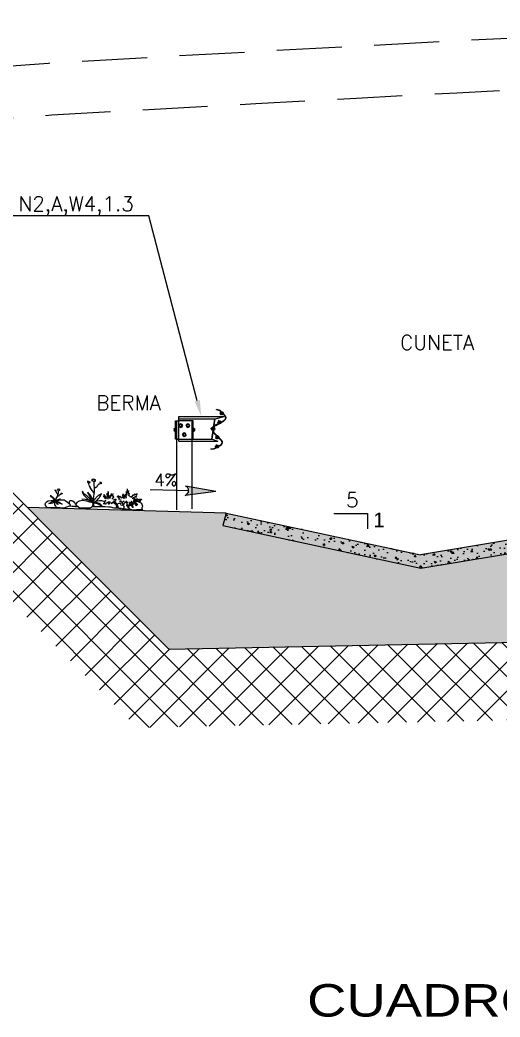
# Model space of a CAD drawing. Header units: metres. Extents: x 750563 to 756046, y 4495933 to 4497284.
# Drawn here: x 755768.17 to 755771.87, y 4496165.02 to 4496172.7 of the extents above; entities that cross this region are included whole.
import ezdxf
from ezdxf import colors
from ezdxf.entities.mleader import LeaderData, LeaderLine
from ezdxf.enums import TextEntityAlignment as Align
from ezdxf.math import Vec2, Vec3

# ---------------------------------------------------------------- set-up
doc = ezdxf.new("R2010")
doc.units = ezdxf.units.M
doc.linetypes.add('kv_TRAZOS', pattern=[0.75, 0.5, -0.25])
for name, color, linetype in [('00_TEXTOS', 7, 'Continuous'), ('00_TITULOS', 190, 'Continuous'), ('00_VISTO2', 3, 'Continuous'), ('00TRAMA16', 16, 'Continuous'), ('00TRAMA251', 251, 'Continuous'), ('00TRAMA253', 253, 'Continuous'), ('00TRAMA254', 254, 'Continuous')]:
    doc.layers.add(name, color=color, linetype=linetype)
doc.styles.get("Standard").update_dxf_attribs({"font": 'simplex.shx'})
doc.styles.add('STYLE2', font='')
doc.styles.get('STYLE2').set_extended_font_data('Swis721 LtEx BT')

# ---------------------------------------------------------------- blocks, each defined once
blk = doc.blocks.new('Barrera')
at = {"layer": '00TRAMA251'}
for p, q in [((-0.3622, 0.6929), (-0.0135, 0.6929)), ((-0.3622, 0.6759), (-0.3622, 0.6929)), ((-0.0819, 0.6759), (-0.0135, 0.6929)), ((-0.0716, 0.747), (-0.0712, 0.75)), ((-0.0716, 0.747), (-0.0471, 0.7389)), ((-0.0712, 0.75), (-0.0455, 0.7415)), ((-0.0471, 0.7389), (-0.0098, 0.7007)), ((-0.0455, 0.7415), (-0.0077, 0.7028)), ((-0.0427, 0.711), (-0.0383, 0.7152)), ((-0.0427, 0.711), (-0.0374, 0.7052)), ((-0.0374, 0.7266), (-0.0426, 0.7212)), ((-0.0295, 0.7067), (-0.0415, 0.7183)), ((-0.04, 0.7081), (-0.0214, 0.7262)), ((-0.0334, 0.7227), (-0.0386, 0.7173)), ((-0.0374, 0.7052), (-0.0327, 0.7098)), ((-0.0182, 0.7134), (-0.035, 0.7309)), ((-0.0225, 0.714), (-0.0345, 0.7256)), ((-0.0254, 0.715), (-0.0306, 0.7096)), ((-0.0214, 0.7111), (-0.0265, 0.7057)), ((-0.3859, 0.6609), (-0.3622, 0.6609)), ((-0.3859, 0.5199), (-0.3859, 0.6609)), ((-0.3789, 0.6609), (-0.3789, 0.5199)), ((-0.3622, 0.6759), (-0.0819, 0.6759)), ((-0.3622, 0.5199), (-0.3622, 0.6759)), ((-0.2589, 0.6609), (-0.3622, 0.6609)), ((-0.3599, 0.6229), (-0.3532, 0.6346)), ((-0.3599, 0.6229), (-0.3532, 0.6112)), ((-0.3397, 0.6346), (-0.3532, 0.6346)), ((-0.3329, 0.6229), (-0.3397, 0.6346)), ((-0.3329, 0.6229), (-0.3397, 0.6112)), ((-0.3049, 0.6229), (-0.2982, 0.6346)), ((-0.3049, 0.6229), (-0.2982, 0.6112)), ((-0.2847, 0.6346), (-0.2982, 0.6346)), ((-0.2779, 0.6229), (-0.2847, 0.6346)), ((-0.2779, 0.6229), (-0.2847, 0.6112)), ((-0.2589, 0.5199), (-0.2589, 0.6609)), ((-0.1075, 0.5199), (-0.085, 0.6759)), ((-0.1044, 0.5199), (-0.0819, 0.6759)), ((-0.0792, 0.6278), (-0.0155, 0.6628)), ((-0.0777, 0.6251), (-0.014, 0.6602)), ((-0.0572, 0.6408), (-0.0611, 0.6472)), ((-0.0594, 0.6497), (-0.0452, 0.6584)), ((-0.0519, 0.6614), (-0.0589, 0.6578)), ((-0.0589, 0.6578), (-0.0557, 0.652)), ((-0.0525, 0.6437), (-0.0564, 0.6501)), ((-0.0559, 0.6371), (-0.0346, 0.6488)), ((-0.0554, 0.6596), (-0.0427, 0.637)), ((-0.0542, 0.6411), (-0.0399, 0.6498)), ((-0.0519, 0.6614), (-0.0489, 0.6561)), ((-0.043, 0.6494), (-0.0468, 0.6559)), ((-0.0382, 0.6523), (-0.0421, 0.6587)), ((-0.3967, 0.5983), (-0.3967, 0.5832)), ((-0.3955, 0.6008), (-0.3922, 0.6008)), ((-0.3955, 0.5958), (-0.3922, 0.5958)), ((-0.3955, 0.5858), (-0.3922, 0.5858)), ((-0.3955, 0.5807), (-0.3922, 0.5807)), ((-0.3888, 0.6008), (-0.3922, 0.6008)), ((-0.3888, 0.5958), (-0.3922, 0.5958)), ((-0.3888, 0.5858), (-0.3922, 0.5858)), ((-0.3888, 0.5807), (-0.3922, 0.5807)), ((-0.3877, 0.6034), (-0.3877, 0.5774)), ((-0.3859, 0.6034), (-0.3877, 0.6034)), ((-0.3877, 0.5983), (-0.3877, 0.5832)), ((-0.3877, 0.5774), (-0.3859, 0.5774)), ((-0.3859, 0.5774), (-0.3859, 0.6034)), ((-0.3397, 0.6112), (-0.3532, 0.6112)), ((-0.3324, 0.5529), (-0.3257, 0.5646)), ((-0.3324, 0.5529), (-0.3257, 0.5412)), ((-0.3122, 0.5646), (-0.3257, 0.5646)), ((-0.3122, 0.5412), (-0.3257, 0.5412)), ((-0.3054, 0.5529), (-0.3122, 0.5646)), ((-0.3054, 0.5529), (-0.3122, 0.5412)), ((-0.2847, 0.6112), (-0.2982, 0.6112)), ((-0.252, 0.5774), (-0.252, 0.6034)), ((-0.252, 0.6034), (-0.2502, 0.6034)), ((-0.2502, 0.5774), (-0.252, 0.5774)), ((-0.2502, 0.6034), (-0.2502, 0.5774)), ((-0.2502, 0.5983), (-0.2502, 0.5832)), ((-0.249, 0.6008), (-0.2457, 0.6008)), ((-0.249, 0.5958), (-0.2457, 0.5958)), ((-0.249, 0.5858), (-0.2457, 0.5858)), ((-0.249, 0.5807), (-0.2457, 0.5807)), ((-0.2423, 0.6008), (-0.2457, 0.6008)), ((-0.2423, 0.5958), (-0.2457, 0.5958)), ((-0.2423, 0.5858), (-0.2457, 0.5858)), ((-0.2423, 0.5807), (-0.2457, 0.5807)), ((-0.2412, 0.5983), (-0.2412, 0.5832)), ((-0.1168, 0.6019), (-0.0854, 0.5976)), ((-0.1117, 0.6051), (-0.1131, 0.5974)), ((-0.1131, 0.5974), (-0.1069, 0.5963)), ((-0.1117, 0.6051), (-0.1058, 0.6041)), ((-0.1075, 0.5919), (-0.1052, 0.6084)), ((-0.0992, 0.5879), (-0.1066, 0.589)), ((-0.0984, 0.5934), (-0.1058, 0.5945)), ((-0.0968, 0.6044), (-0.1043, 0.6055)), ((-0.0961, 0.61), (-0.1035, 0.611)), ((-0.0999, 0.6054), (-0.102, 0.5935)), ((-0.0975, 0.5905), (-0.0951, 0.607)), ((-0.0955, 0.5814), (-0.0935, 0.5953)), ((-0.0929, 0.592), (-0.0948, 0.5929)), ((-0.0914, 0.6101), (-0.0934, 0.5962)), ((-0.0911, 0.6052), (-0.0932, 0.6049)), ((-0.0909, 0.5917), (-0.0929, 0.592)), ((-0.0924, 0.5819), (-0.0904, 0.5958)), ((-0.0917, 0.5863), (-0.0883, 0.6103)), ((-0.0891, 0.6049), (-0.0911, 0.6052)), ((-0.0884, 0.6097), (-0.0904, 0.5958)), ((-0.0854, 0.5976), (-0.09, 0.5983)), ((-0.0886, 0.562), (-0.0374, 0.5103)), ((-0.0865, 0.5641), (-0.0353, 0.5125)), ((-0.0723, 0.5429), (-0.0774, 0.5374)), ((-0.0745, 0.5244), (-0.0563, 0.5429)), ((-0.0682, 0.5392), (-0.0733, 0.5337)), ((-0.0528, 0.5302), (-0.07, 0.5474)), ((-0.0571, 0.5307), (-0.0694, 0.542)), ((-0.3622, 0.5199), (-0.3859, 0.5199)), ((-0.3809, 0.5199), (-0.1044, 0.5199)), ((-0.3622, 0.5029), (-0.3622, 0.5199)), ((-0.3622, 0.5029), (-0.0623, 0.5029)), ((-0.2589, 0.5199), (-0.252, 0.5199)), ((-0.1044, 0.5199), (-0.0623, 0.5029)), ((-0.0893, 0.4463), (-0.0427, 0.4724)), ((-0.0885, 0.4433), (-0.0413, 0.4698)), ((-0.0759, 0.4547), (-0.0799, 0.4611)), ((-0.0782, 0.4637), (-0.064, 0.4725)), ((-0.0708, 0.4754), (-0.0777, 0.4717)), ((-0.0777, 0.4717), (-0.0745, 0.466)), ((-0.0772, 0.5273), (-0.073, 0.5316)), ((-0.0772, 0.5273), (-0.0718, 0.5216)), ((-0.064, 0.5233), (-0.0763, 0.5346)), ((-0.0712, 0.4577), (-0.0752, 0.464)), ((-0.0745, 0.4511), (-0.0534, 0.4631)), ((-0.0743, 0.4735), (-0.0613, 0.4511)), ((-0.0728, 0.4551), (-0.0587, 0.4639)), ((-0.0718, 0.5216), (-0.0672, 0.5263)), ((-0.0708, 0.4754), (-0.0678, 0.4702)), ((-0.0617, 0.4636), (-0.0657, 0.4699)), ((-0.06, 0.5316), (-0.0651, 0.5261)), ((-0.0559, 0.5279), (-0.061, 0.5223)), ((-0.057, 0.4665), (-0.061, 0.4729)), ((-0.1151, 0.4455), (-0.1155, 0.4424)), ((-0.1155, 0.4424), (-0.0885, 0.4433)), ((-0.1151, 0.4455), (-0.0893, 0.4463))]:
    blk.add_line(p, q, dxfattribs=at)
for points in [[(-0.252, 0.5199), (-0.252, 0.6609), (-0.2589, 0.6609)], [(-0.3789, 0.5199), (-0.3789, -0.0255)], [(-0.2589, -0.0174), (-0.2589, 0.5199)]]:
    blk.add_lwpolyline(points, dxfattribs=at)
at = {"layer": '00TRAMA251', "extrusion": (0, 0, -1)}
for centre, major_axis, start_param, end_param in [((-0.039, 0.7209), (0.00255, 0.00255), 2.239578, 4.001607), ((-0.0269, 0.7215), (0.00882, 0.00882), 2.657642, 3.583543), ((-0.037, 0.723), (0.00255, 0.00255), -0.902014, 0.860014), ((-0.0364, 0.7128), (0.0129, 0.0129), -0.709727, 0.754499), ((-0.0371, 0.7108), (-0.00882, 0.00882), 1.086845, 2.012747), ((-0.027, 0.7093), (0.00255, 0.00255), 2.239578, 4.001607), ((-0.025, 0.7114), (-0.00255, 0.00255), 0.668782, 2.43081), ((-0.0271, 0.6839), (0.017, 0.017), 0.012415, 1.85305), ((-0.0271, 0.6839), (0.0191, 0.0191), 0.012415, 1.85305), ((-0.3464, 0.6229), (0.00955, 0.00955), 3.926991, 10.210176), ((-0.3464, 0.6229), (0.00601, 0.00601), 3.926991, 10.210176), ((-0.2914, 0.6229), (0.00955, 0.00955), 3.926991, 10.210176), ((-0.2914, 0.6229), (0.00601, 0.00601), 3.926991, 10.210176), ((-0.0676, 0.6067), (0.017, 0.017), 4.070108, 4.994643), ((-0.0676, 0.6067), (-0.0149, 0.0149), 5.640904, 6.565439), ((-0.0576, 0.6467), (-0.00255, 0.00255), 5.641836, 7.403865), ((-0.056, 0.6442), (-0.00255, 0.00255), 2.500244, 4.262272), ((-0.0458, 0.6434), (0.00882, 0.00882), 4.489103, 5.415005), ((-0.0517, 0.6548), (0.0129, 0.0129), 1.121735, 2.585961), ((-0.0535, 0.6561), (-0.00882, 0.00882), 2.918307, 3.844208), ((-0.0433, 0.6553), (0.00255, 0.00255), 4.07104, 5.833068), ((-0.0418, 0.6529), (-0.00255, 0.00255), 2.500244, 4.262272), ((-0.3859, 0.5908), (-0.00769, 0.00769), 5.019169, 5.976405), ((-0.3935, 0.5983), (-0.00228, 0.00228), 4.610001, 6.385573), ((-0.3935, 0.5832), (0.00228, 0.00228), 3.039306, 4.814675), ((-0.3909, 0.5983), (0.00228, 0.00228), -0.102388, 1.673184), ((-0.3985, 0.5908), (0.00769, 0.00769), 0.30678, 1.264017), ((-0.3909, 0.5832), (-0.00228, 0.00228), 1.46851, 3.243879), ((-0.3189, 0.5529), (0.00955, 0.00955), 3.926991, 10.210176), ((-0.3189, 0.5529), (0.00601, 0.00601), 3.926991, 10.210176), ((-0.2394, 0.5908), (-0.00769, 0.00769), 5.019169, 5.976405), ((-0.247, 0.5983), (-0.00228, 0.00228), 4.610001, 6.385573), ((-0.247, 0.5832), (0.00228, 0.00228), 3.039306, 4.814675), ((-0.2444, 0.5983), (-0.00228, 0.00228), 1.468408, 3.243981), ((-0.252, 0.5908), (0.00769, 0.00769), 0.30678, 1.264017), ((-0.2444, 0.5832), (-0.00228, 0.00228), 1.46851, 3.243879), ((-0.1039, 0.5914), (0.00255, 0.00255), 3.18707, 4.949098), ((-0.094, 0.5984), (0.00882, 0.00882), 3.605133, 4.531034), ((-0.1016, 0.6079), (0.00255, 0.00255), 3.18707, 4.949098), ((-0.1011, 0.591), (0.00255, 0.00255), 0.045477, 1.807505), ((-0.1087, 0.6005), (0.00882, 0.00882), 0.463541, 1.389442), ((-0.0987, 0.6075), (0.00255, 0.00255), 0.045477, 1.807505), ((-0.0716, 0.5789), (-0.017, 0.017), 4.716369, 5.640904), ((-0.0716, 0.5789), (0.0149, 0.0149), 3.145572, 4.070108), ((-0.1034, 0.6002), (0.0129, 0.0129), 0.194378, 1.658604), ((-0.0738, 0.5372), (0.00255, 0.00255), 2.219631, 3.981659), ((-0.0718, 0.5394), (-0.00255, 0.00255), 0.648834, 2.410863), ((-0.071, 0.5292), (0.0129, 0.0129), -0.729674, 0.734552), ((-0.0717, 0.5272), (-0.00882, 0.00882), 1.066898, 1.992799), ((-0.0763, 0.4606), (0.00255, 0.00255), 4.058535, 5.820563), ((-0.0645, 0.4575), (-0.00882, 0.00882), 6.047395, 6.973296), ((-0.0706, 0.4688), (-0.0129, 0.0129), 2.680026, 4.144252), ((-0.0617, 0.5381), (-0.00882, 0.00882), 4.208491, 5.134392), ((-0.0724, 0.4701), (-0.00882, 0.00882), 2.905802, 3.831703), ((-0.0621, 0.4694), (-0.00255, 0.00255), 5.629331, 7.39136), ((-0.0615, 0.5259), (0.00255, 0.00255), 2.219631, 3.981659), ((-0.0606, 0.467), (0.00255, 0.00255), 0.916942, 2.678971), ((-0.0595, 0.5281), (0.00255, 0.00255), -0.921962, 0.840066), ((-0.0545, 0.4934), (0.017, 0.017), 0.00398, 1.844615), ((-0.0545, 0.4934), (0.0191, 0.0191), 0.00398, 1.844615), ((-0.0748, 0.4581), (0.00255, 0.00255), 0.916942, 2.678971)]:
    blk.add_ellipse(centre, major_axis=major_axis, ratio=1, start_param=start_param, end_param=end_param, dxfattribs=at)
blk = doc.blocks.new('Arbust1')
for p, q in [((-1.605, 0.676), (-1.614, 0.801)), ((-1.614, 0.801), (-1.58, 0.726)), ((-1.58, 0.726), (-1.577, 0.82)), ((-1.577, 0.82), (-1.555, 0.757)), ((-1.555, 0.757), (-1.552, 0.873)), ((-1.543, 0.813), (-1.527, 0.714)), ((-0.531, 1.011), (-0.504, 1.012)), ((-0.525, 1.039), (-0.509, 1.033)), ((-0.521, 0.997), (-0.493, 1.015)), ((-0.513, 1.053), (-0.496, 1.037)), ((-0.496, 1.037), (-0.48, 1.064)), ((-0.448, 1.016), (-0.489, 1.007)), ((-0.481, 1.019), (-0.448, 1.016)), ((-0.476, 1.043), (-0.448, 1.053)), ((-0.448, 1.053), (-0.475, 1.035)), ((-0.475, 1.035), (-0.449, 1.025)), ((-0.443, 0.999), (-0.462, 1.009)), ((-0.427, 0.988), (-0.443, 0.999)), ((-0.409, 0.974), (-0.427, 0.988)), ((-0.393, 0.951), (-0.409, 0.974)), ((-0.374, 0.924), (-0.393, 0.951)), ((-0.361, 0.887), (-0.374, 0.924)), ((-0.349, 0.873), (-0.361, 0.887)), ((-0.328, 0.857), (-0.349, 0.873)), ((-0.303, 0.846), (-0.328, 0.857)), ((-0.283, 0.827), (-0.303, 0.846)), ((-0.29, 1.093), (-0.254, 1.087)), ((-0.262, 0.804), (-0.283, 0.827)), ((-0.28, 1.131), (-0.267, 1.117)), ((-0.254, 1.087), (-0.271, 1.103)), ((-0.269, 0.687), (-0.255, 0.825)), ((-0.262, 1.149), (-0.26, 1.131)), ((-0.26, 1.131), (-0.235, 1.16)), ((-0.255, 0.825), (-0.241, 0.922)), ((-0.24, 1.093), (-0.243, 1.072)), ((-0.241, 0.922), (-0.239, 0.951)), ((-0.239, 0.951), (-0.234, 0.983)), ((-0.237, 1.015), (-0.232, 1.048)), ((-0.234, 0.983), (-0.237, 1.015)), ((-0.235, 1.131), (-0.204, 1.165)), ((-0.232, 1.048), (-0.228, 1.08)), ((-0.231, 1.089), (-0.215, 1.064)), ((-0.215, 1.064), (-0.21, 1.087)), ((-0.204, 1.165), (-0.207, 1.147)), ((-0.188, 1.145), (-0.2, 1.171)), ((-0.195, 1.089), (-0.18, 1.065)), ((-0.179, 1.099), (-0.171, 1.091)), ((-0.172, 1.151), (-0.162, 1.169)), ((-0.162, 1.14), (-0.142, 1.156)), ((-0.159, 1.093), (-0.142, 1.075)), ((-0.118, 1.119), (-0.15, 1.099)), ((-0.142, 1.156), (-0.147, 1.12)), ((-0.147, 1.12), (-0.118, 1.119)), ((-0.142, 1.075), (-0.143, 1.095)), ((-0.116, 0.784), (-0.088, 0.825)), ((-0.094, 0.818), (-0.062, 0.88)), ((-0.071, 1.004), (-0.043, 1.007)), ((-0.067, 1.033), (-0.038, 1.019)), ((-0.062, 0.88), (-0.044, 0.917)), ((-0.053, 1.043), (-0.046, 1.023)), ((-0.046, 1.023), (-0.034, 1.059)), ((-0.044, 0.917), (-0.03, 0.96)), ((-0.03, 0.96), (-0.028, 1.009)), ((-0.025, 1.007), (-0.026, 0.984)), ((-0.013, 1.069), (-0.017, 1.047)), ((-0.011, 1.015), (-0.006, 0.993)), ((-0.007, 1.044), (0.006, 1.067)), ((-0.006, 0.993), (0.002, 1.017)), ((0.006, 1.067), (0.011, 1.049)), ((0.006, 1.033), (0.025, 1.016)), ((0.011, 1.049), (0.039, 1.06)), ((0.025, 1.016), (0.022, 1.037)), ((-2.146, 0.505), (-2.078, 0.459)), ((-2.131, 0.505), (-2.041, 0.48)), ((-2.078, 0.459), (-2.121, 0.437)), ((-2.121, 0.437), (-2.031, 0.443)), ((-2.111, 0.368), (-2.014, 0.396)), ((-2.041, 0.48), (-2.081, 0.505)), ((-2.081, 0.505), (-1.947, 0.474)), ((-2.075, 0.403), (-1.947, 0.462)), ((-2.031, 0.443), (-2.075, 0.403)), ((-2.014, 0.396), (-1.917, 0.423)), ((-1.829, 0.412), (-2.006, 0.29)), ((-1.981, 0.511), (-1.891, 0.487)), ((-1.947, 0.474), (-1.981, 0.511)), ((-1.972, 0.431), (-1.848, 0.465)), ((-1.969, 0.705), (-1.901, 0.667)), ((-1.957, 0.374), (-1.829, 0.412)), ((-1.947, 0.636), (-1.876, 0.583)), ((-1.876, 0.583), (-1.938, 0.589)), ((-1.938, 0.589), (-1.813, 0.539)), ((-1.901, 0.667), (-1.922, 0.714)), ((-1.922, 0.714), (-1.841, 0.648)), ((-1.917, 0.423), (-1.834, 0.437)), ((-1.891, 0.487), (-1.882, 0.505)), ((-1.882, 0.505), (-1.817, 0.487)), ((-1.841, 0.648), (-1.857, 0.695)), ((-1.857, 0.695), (-1.77, 0.592)), ((-1.854, 0.294), (-1.745, 0.399)), ((-1.813, 0.539), (-1.851, 0.515)), ((-1.851, 0.515), (-1.77, 0.508)), ((-1.785, 0.664), (-1.723, 0.555)), ((-1.77, 0.592), (-1.785, 0.664)), ((-1.745, 0.399), (-1.776, 0.35)), ((-1.723, 0.555), (-1.711, 0.605)), ((-1.664, 0.583), (-1.642, 0.555)), ((-1.658, 0.639), (-1.627, 0.605)), ((-1.645, 0.705), (-1.605, 0.676)), ((-1.627, 0.605), (-1.645, 0.705)), ((-1.568, 0.318), (-1.555, 0.409)), ((-1.509, 0.757), (-1.533, 0.614)), ((-1.533, 0.614), (-1.487, 0.667)), ((-1.501, 0.576), (-1.529, 0.507)), ((-1.527, 0.714), (-1.509, 0.757)), ((-1.487, 0.667), (-1.527, 0.546)), ((-1.493, 0.533), (-1.44, 0.62)), ((-1.372, 0.596), (-1.477, 0.49)), ((-1.443, 0.589), (-1.39, 0.664)), ((-1.44, 0.62), (-1.443, 0.589)), ((-1.443, 0.549), (-1.372, 0.596)), ((-1.44, 0.483), (-1.369, 0.533)), ((-1.39, 0.664), (-1.406, 0.605)), ((-1.362, 0.502), (-1.285, 0.558)), ((-1.337, 0.412), (-1.285, 0.399)), ((-1.307, 0.441), (-1.232, 0.466)), ((-1.3, 0.511), (-1.201, 0.574)), ((-1.285, 0.558), (-1.3, 0.511)), ((-1.232, 0.466), (-1.259, 0.432)), ((-1.253, 0.499), (-1.176, 0.53)), ((-1.225, 0.524), (-1.176, 0.549)), ((-1.164, 0.418), (-1.119, 0.407)), ((-1.149, 0.443), (-1.101, 0.416)), ((-1.101, 0.416), (-1.063, 0.416)), ((-1.063, 0.416), (-1.034, 0.42)), ((-1.048, 0.564), (-1.003, 0.517)), ((-1.045, 0.503), (-0.985, 0.472)), ((-1.016, 0.452), (-0.967, 0.423)), ((-0.992, 0.55), (-1.007, 0.649)), ((-0.958, 0.557), (-0.949, 0.647)), ((-0.922, 0.515), (-0.924, 0.593)), ((-0.906, 0.507), (-0.878, 0.437)), ((-0.857, 0.47), (-0.871, 0.559)), ((-0.871, 0.559), (-0.837, 0.521)), ((-0.844, 0.447), (-0.808, 0.474)), ((-0.837, 0.521), (-0.826, 0.651)), ((-0.835, 0.483), (-0.777, 0.532)), ((-0.826, 0.651), (-0.806, 0.716)), ((-0.809, 0.576), (-0.823, 0.534)), ((-0.808, 0.474), (-0.812, 0.411)), ((-0.81, 0.575), (-0.765, 0.651)), ((-0.806, 0.716), (-0.792, 0.651)), ((-0.806, 0.539), (-0.768, 0.604)), ((-0.777, 0.49), (-0.783, 0.452)), ((-0.761, 0.427), (-0.685, 0.458)), ((-0.756, 0.479), (-0.712, 0.541)), ((-0.685, 0.458), (-0.725, 0.425)), ((-0.64, 0.519), (-0.72, 0.463)), ((-0.712, 0.541), (-0.707, 0.519)), ((-0.707, 0.519), (-0.651, 0.586)), ((-0.698, 0.494), (-0.64, 0.519)), ((-0.656, 0.548), (-0.67, 0.507)), ((-0.651, 0.586), (-0.667, 0.523)), ((-0.535, 0.572), (-0.548, 0.607)), ((-0.548, 0.607), (-0.522, 0.594)), ((-0.516, 0.525), (-0.535, 0.572)), ((-0.532, 0.562), (-0.518, 0.576)), ((-0.522, 0.594), (-0.503, 0.576)), ((-0.494, 0.486), (-0.516, 0.525)), ((-0.503, 0.576), (-0.455, 0.55)), ((-0.477, 0.458), (-0.494, 0.486)), ((-0.457, 0.434), (-0.477, 0.458)), ((-0.432, 0.397), (-0.457, 0.434)), ((-0.455, 0.55), (-0.429, 0.52)), ((-0.414, 0.363), (-0.432, 0.397)), ((-0.429, 0.52), (-0.397, 0.501)), ((-0.397, 0.501), (-0.376, 0.475)), ((-0.376, 0.475), (-0.354, 0.449)), ((-0.358, 0.446), (-0.336, 0.424)), ((-0.336, 0.424), (-0.323, 0.399)), ((-0.323, 0.399), (-0.303, 0.372)), ((-0.269, 0.576), (-0.269, 0.687)), ((-0.269, 0.604), (-0.241, 0.631)), ((-0.255, 0.493), (-0.269, 0.576)), ((-0.257, 0.397), (-0.251, 0.376)), ((-0.255, 0.396), (-0.255, 0.493)), ((-0.241, 0.631), (-0.172, 0.714)), ((-0.218, 0.361), (-0.199, 0.395)), ((-0.199, 0.395), (-0.177, 0.425)), ((-0.177, 0.425), (-0.158, 0.469)), ((-0.172, 0.714), (-0.116, 0.784)), ((-0.136, 0.397), (-0.16, 0.367)), ((-0.158, 0.469), (-0.11, 0.533)), ((-0.11, 0.438), (-0.136, 0.397)), ((-0.11, 0.533), (-0.074, 0.561)), ((-0.089, 0.484), (-0.11, 0.438)), ((-0.095, 0.384), (-0.08, 0.402)), ((-0.061, 0.529), (-0.089, 0.484)), ((-0.08, 0.402), (-0.059, 0.419)), ((-0.074, 0.561), (-0.035, 0.598)), ((-0.035, 0.561), (-0.061, 0.529)), ((-0.059, 0.419), (-0.05, 0.432)), ((-0.052, 0.428), (-0.007, 0.46)), ((-0.035, 0.598), (-0.005, 0.637)), ((-0.016, 0.583), (-0.035, 0.561)), ((-0.005, 0.637), (-0.016, 0.583)), ((0.017, 0.399), (-0.016, 0.371)), ((-0.007, 0.46), (0.023, 0.484)), ((0.047, 0.423), (0.017, 0.399)), ((0.023, 0.484), (0.064, 0.509)), ((0.088, 0.451), (0.047, 0.423)), ((0.064, 0.509), (0.099, 0.533)), ((0.111, 0.479), (0.088, 0.451)), ((0.099, 0.533), (0.137, 0.559)), ((0.146, 0.505), (0.111, 0.479)), ((0.137, 0.559), (0.155, 0.589)), ((0.165, 0.535), (0.146, 0.505)), ((0.155, 0.589), (0.185, 0.624)), ((0.185, 0.563), (0.165, 0.535)), ((0.185, 0.624), (0.215, 0.643)), ((0.202, 0.604), (0.185, 0.563)), ((0.215, 0.643), (0.202, 0.604)), ((0.991, 0.516), (1.001, 0.509)), ((0.993, 0.483), (1.01, 0.483)), ((1.001, 0.496), (1.021, 0.494)), ((1.017, 0.504), (1.022, 0.526)), ((1.032, 0.502), (1.039, 0.512)), ((1.032, 0.483), (1.044, 0.471)), ((1.044, 0.471), (1.06, 0.457)), ((1.06, 0.457), (1.084, 0.44)), ((1.084, 0.44), (1.105, 0.426)), ((1.101, 0.611), (1.121, 0.603)), ((1.103, 0.648), (1.119, 0.633)), ((1.121, 0.603), (1.105, 0.631)), ((1.105, 0.426), (1.122, 0.407)), ((1.112, 0.664), (1.123, 0.653)), ((1.122, 0.407), (1.148, 0.392)), ((1.123, 0.653), (1.136, 0.676)), ((1.126, 0.585), (1.137, 0.607)), ((1.136, 0.676), (1.136, 0.657)), ((1.136, 0.657), (1.163, 0.67)), ((1.144, 0.52), (1.144, 0.59)), ((1.158, 0.437), (1.144, 0.52)), ((1.161, 0.606), (1.156, 0.585)), ((1.157, 0.452), (1.171, 0.464)), ((1.158, 0.655), (1.191, 0.658)), ((1.172, 0.368), (1.158, 0.437)), ((1.163, 0.615), (1.18, 0.6)), ((1.171, 0.464), (1.182, 0.474)), ((1.191, 0.658), (1.174, 0.636)), ((1.174, 0.636), (1.193, 0.632)), ((1.193, 0.632), (1.174, 0.62)), ((1.182, 0.474), (1.195, 0.49)), ((1.195, 0.49), (1.205, 0.503)), ((1.205, 0.503), (1.215, 0.516)), ((1.215, 0.516), (1.222, 0.528)), ((1.222, 0.528), (1.228, 0.541)), ((1.228, 0.541), (1.237, 0.556)), ((1.237, 0.556), (1.243, 0.567)), ((1.243, 0.567), (1.249, 0.579)), ((1.247, 0.614), (1.253, 0.607)), ((1.249, 0.579), (1.253, 0.588)), ((1.253, 0.588), (1.256, 0.598)), ((1.257, 0.629), (1.26, 0.62)), ((1.263, 0.607), (1.274, 0.617)), ((1.265, 0.598), (1.272, 0.592)), ((1.274, 0.617), (1.284, 0.623)), ((1.274, 0.602), (1.294, 0.608)), ((-2.208, 0.229), (-2.166, 0.34)), ((-2.194, 0.202), (-2.208, 0.229)), ((-2.194, 0.118), (-2.194, 0.202)), ((-2.194, 0.118), (-2.19, 0.102)), ((-2.19, 0.102), (-2.166, 0.099)), ((-2.166, 0.34), (-2.111, 0.368)), ((-2.166, 0.105), (-1.972, 0.077)), ((-2.006, 0.29), (-1.935, 0.325)), ((-1.972, 0.077), (-1.861, 0.063)), ((-1.963, 0.241), (-1.885, 0.337)), ((-1.935, 0.325), (-1.963, 0.241)), ((-1.861, 0.063), (-1.723, 0.077)), ((-1.832, 0.359), (-1.854, 0.294)), ((-1.77, 0.272), (-1.841, 0.166)), ((-1.841, 0.166), (-1.767, 0.234)), ((-1.692, 0.356), (-1.826, 0.247)), ((-1.826, 0.247), (-1.77, 0.272)), ((-1.782, 0.328), (-1.692, 0.356)), ((-1.729, 0.222), (-1.664, 0.343)), ((-1.726, 0.287), (-1.729, 0.222)), ((-1.723, 0.077), (-1.667, 0.105)), ((-1.723, 0.077), (-1.683, 0.069)), ((-1.695, 0.091), (-1.681, 0.091)), ((-1.664, 0.343), (-1.683, 0.253)), ((-1.683, 0.203), (-1.649, 0.25)), ((-1.683, 0.069), (-1.653, 0.072)), ((-1.649, 0.25), (-1.667, 0.153)), ((-1.667, 0.153), (-1.627, 0.125)), ((-1.667, 0.105), (-1.654, 0.132)), ((-1.653, 0.072), (-1.608, 0.063)), ((-1.63, 0.209), (-1.608, 0.15)), ((-1.608, 0.063), (-1.569, 0.072)), ((-1.605, 0.262), (-1.583, 0.2)), ((-1.583, 0.2), (-1.593, 0.371)), ((-1.593, 0.371), (-1.568, 0.318)), ((-1.569, 0.072), (-1.511, 0.066)), ((-1.524, 0.368), (-1.509, 0.325)), ((-1.511, 0.066), (-1.466, 0.069)), ((-1.49, 0.346), (-1.449, 0.244)), ((-1.487, 0.118), (-1.473, 0.188)), ((-1.404, 0.077), (-1.487, 0.118)), ((-1.473, 0.188), (-1.454, 0.202)), ((-1.466, 0.069), (-1.415, 0.066)), ((-1.459, 0.387), (-1.397, 0.322)), ((-1.454, 0.202), (-1.433, 0.211)), ((-1.449, 0.244), (-1.437, 0.284)), ((-1.437, 0.284), (-1.393, 0.194)), ((-1.433, 0.211), (-1.421, 0.217)), ((-1.415, 0.066), (-1.384, 0.072)), ((-1.252, 0.105), (-1.404, 0.077)), ((-1.397, 0.322), (-1.381, 0.302)), ((-1.384, 0.368), (-1.353, 0.322)), ((-1.384, 0.072), (-1.336, 0.081)), ((-1.381, 0.302), (-1.36, 0.271)), ((-1.378, 0.202), (-1.372, 0.226)), ((-1.372, 0.226), (-1.348, 0.229)), ((-1.363, 0.084), (-1.28, 0.077)), ((-1.348, 0.229), (-1.348, 0.259)), ((-1.347, 0.362), (-1.278, 0.34)), ((-1.303, 0.293), (-1.345, 0.29)), ((-1.267, 0.293), (-1.303, 0.293)), ((-1.28, 0.077), (-1.169, 0.091)), ((-1.221, 0.265), (-1.267, 0.293)), ((-1.21, 0.188), (-1.252, 0.105)), ((-1.209, 0.241), (-1.221, 0.265)), ((-1.21, 0.188), (-1.209, 0.211)), ((-1.209, 0.211), (-1.209, 0.241)), ((-1.196, 0.118), (-1.206, 0.09)), ((-1.196, 0.118), (-1.169, 0.202)), ((-1.079, 0.322), (-1.18, 0.263)), ((-1.18, 0.263), (-1.135, 0.277)), ((-1.169, 0.202), (-1.072, 0.271)), ((-1.169, 0.091), (-1.146, 0.087)), ((-1.149, 0.306), (-1.079, 0.322)), ((-1.146, 0.087), (-1.125, 0.084)), ((-1.142, 0.373), (-1.124, 0.382)), ((-1.128, 0.275), (-1.07, 0.295)), ((-1.125, 0.084), (-1.098, 0.081)), ((-1.117, 0.355), (-1.039, 0.364)), ((-1.039, 0.364), (-1.115, 0.328)), ((-1.003, 0.313), (-1.1, 0.285)), ((-1.098, 0.081), (-1.073, 0.081)), ((-1.086, 0.077), (-0.947, 0.105)), ((-1.072, 0.271), (-1.003, 0.313)), ((-1.005, 0.272), (-0.982, 0.298)), ((-0.982, 0.298), (-0.984, 0.241)), ((-0.984, 0.241), (-0.943, 0.285)), ((-0.947, 0.105), (-0.864, 0.105)), ((-0.902, 0.331), (-0.922, 0.292)), ((-0.904, 0.218), (-0.884, 0.266)), ((-0.895, 0.286), (-0.875, 0.328)), ((-0.892, 0.243), (-0.878, 0.313)), ((-0.868, 0.261), (-0.859, 0.205)), ((-0.85, 0.299), (-0.864, 0.216)), ((-0.864, 0.105), (-0.739, 0.105)), ((-0.848, 0.306), (-0.842, 0.268)), ((-0.842, 0.268), (-0.846, 0.239)), ((-0.837, 0.313), (-0.824, 0.29)), ((-0.803, 0.292), (-0.791, 0.258)), ((-0.765, 0.27), (-0.732, 0.203)), ((-0.747, 0.358), (-0.698, 0.335)), ((-0.739, 0.105), (-0.476, 0.091)), ((-0.729, 0.324), (-0.671, 0.284)), ((-0.72, 0.236), (-0.703, 0.209)), ((-0.651, 0.225), (-0.707, 0.234)), ((-0.698, 0.271), (-0.67, 0.216)), ((-0.67, 0.313), (-0.587, 0.326)), ((-0.626, 0.115), (-0.634, 0.107)), ((-0.634, 0.107), (-0.606, 0.114)), ((-0.612, 0.126), (-0.626, 0.115)), ((-0.603, 0.138), (-0.612, 0.126)), ((-0.606, 0.114), (-0.587, 0.123)), ((-0.584, 0.156), (-0.603, 0.138)), ((-0.587, 0.326), (-0.49, 0.326)), ((-0.587, 0.123), (-0.565, 0.134)), ((-0.569, 0.168), (-0.584, 0.156)), ((-0.549, 0.183), (-0.569, 0.168)), ((-0.565, 0.134), (-0.544, 0.146)), ((-0.525, 0.202), (-0.549, 0.183)), ((-0.544, 0.146), (-0.517, 0.16)), ((-0.508, 0.216), (-0.525, 0.202)), ((-0.517, 0.16), (-0.494, 0.171)), ((-0.485, 0.226), (-0.508, 0.216)), ((-0.494, 0.171), (-0.471, 0.183)), ((-0.49, 0.326), (-0.421, 0.313)), ((-0.47, 0.237), (-0.485, 0.226)), ((-0.476, 0.091), (-0.407, 0.077)), ((-0.471, 0.183), (-0.444, 0.195)), ((-0.432, 0.243), (-0.47, 0.237)), ((-0.444, 0.195), (-0.425, 0.202)), ((-0.399, 0.25), (-0.432, 0.243)), ((-0.425, 0.202), (-0.403, 0.207)), ((-0.421, 0.313), (-0.352, 0.285)), ((-0.395, 0.339), (-0.414, 0.363)), ((-0.407, 0.077), (-0.296, 0.077)), ((-0.403, 0.207), (-0.369, 0.213)), ((-0.368, 0.252), (-0.399, 0.25)), ((-0.38, 0.335), (-0.395, 0.339)), ((-0.358, 0.309), (-0.38, 0.335)), ((-0.369, 0.213), (-0.348, 0.218)), ((-0.348, 0.256), (-0.368, 0.252)), ((-0.352, 0.294), (-0.358, 0.309)), ((-0.354, 0.285), (-0.342, 0.279)), ((-0.33, 0.283), (-0.352, 0.294)), ((-0.324, 0.258), (-0.348, 0.256)), ((-0.348, 0.218), (-0.322, 0.222)), ((-0.342, 0.279), (-0.334, 0.275)), ((-0.334, 0.275), (-0.323, 0.267)), ((-0.317, 0.268), (-0.33, 0.283)), ((-0.293, 0.256), (-0.324, 0.258)), ((-0.323, 0.267), (-0.312, 0.259)), ((-0.322, 0.222), (-0.296, 0.228)), ((-0.296, 0.257), (-0.317, 0.268)), ((-0.292, 0.091), (-0.304, 0.076)), ((-0.303, 0.372), (-0.289, 0.348)), ((-0.281, 0.24), (-0.296, 0.257)), ((-0.296, 0.228), (-0.267, 0.233)), ((-0.296, 0.077), (-0.227, 0.063)), ((-0.281, 0.107), (-0.292, 0.091)), ((-0.289, 0.348), (-0.272, 0.319)), ((-0.284, 0.225), (-0.278, 0.218)), ((-0.261, 0.231), (-0.281, 0.24)), ((-0.27, 0.119), (-0.281, 0.107)), ((-0.278, 0.218), (-0.273, 0.205)), ((-0.273, 0.205), (-0.27, 0.187)), ((-0.272, 0.319), (-0.256, 0.299)), ((-0.27, 0.187), (-0.267, 0.173)), ((-0.266, 0.135), (-0.27, 0.119)), ((-0.267, 0.173), (-0.263, 0.156)), ((-0.263, 0.156), (-0.266, 0.135)), ((-0.256, 0.299), (-0.247, 0.286)), ((-0.255, 0.231), (-0.242, 0.221)), ((-0.241, 0.105), (-0.255, 0.202)), ((-0.254, 0.199), (-0.242, 0.214)), ((-0.251, 0.376), (-0.248, 0.35)), ((-0.248, 0.35), (-0.244, 0.324)), ((-0.247, 0.286), (-0.238, 0.275)), ((-0.243, 0.31), (-0.245, 0.299)), ((-0.245, 0.299), (-0.245, 0.29)), ((-0.244, 0.324), (-0.242, 0.309)), ((-0.242, 0.214), (-0.228, 0.231)), ((-0.199, 0.049), (-0.241, 0.105)), ((-0.238, 0.315), (-0.218, 0.361)), ((-0.238, 0.275), (-0.227, 0.261)), ((-0.234, 0.274), (-0.221, 0.286)), ((-0.228, 0.231), (-0.21, 0.236)), ((-0.227, 0.261), (-0.207, 0.237)), ((-0.227, 0.063), (-0.209, 0.062)), ((-0.225, 0.263), (-0.209, 0.272)), ((-0.221, 0.286), (-0.209, 0.292)), ((-0.214, 0.248), (-0.192, 0.254)), ((-0.177, 0.335), (-0.21, 0.294)), ((-0.21, 0.236), (-0.193, 0.241)), ((-0.209, 0.272), (-0.196, 0.279)), ((-0.199, 0.278), (-0.183, 0.286)), ((-0.144, 0.021), (-0.199, 0.049)), ((-0.193, 0.241), (-0.167, 0.244)), ((-0.192, 0.254), (-0.17, 0.263)), ((-0.183, 0.286), (-0.17, 0.297)), ((-0.16, 0.367), (-0.177, 0.335)), ((-0.143, 0.277), (-0.171, 0.264)), ((-0.17, 0.297), (-0.163, 0.311)), ((-0.167, 0.244), (-0.145, 0.246)), ((-0.164, 0.307), (-0.132, 0.341)), ((-0.145, 0.246), (-0.126, 0.241)), ((0.105, 0.008), (-0.144, 0.021)), ((-0.113, 0.3), (-0.143, 0.277)), ((-0.132, 0.341), (-0.095, 0.387)), ((-0.13, 0.285), (-0.061, 0.313)), ((-0.126, 0.241), (-0.111, 0.244)), ((-0.116, 0.243), (0.008, 0.271)), ((-0.085, 0.318), (-0.113, 0.3)), ((-0.05, 0.343), (-0.085, 0.318)), ((-0.061, 0.313), (0.078, 0.34)), ((-0.016, 0.371), (-0.05, 0.343)), ((0.008, 0.271), (0.175, 0.285)), ((0.078, 0.34), (0.202, 0.34)), ((0.285, 0.008), (0.105, 0.008)), ((0.175, 0.285), (0.299, 0.257)), ((0.424, 0.105), (0.285, 0.008)), ((0.299, 0.257), (0.396, 0.188)), ((0.313, 0.035), (0.396, 0.021)), ((0.396, 0.188), (0.424, 0.105)), ((0.396, 0.021), (0.429, 0.025)), ((0.424, 0.105), (0.466, 0.174)), ((0.429, 0.025), (0.447, 0.028)), ((0.447, 0.028), (0.458, 0.036)), ((0.452, 0.035), (0.562, 0.021)), ((0.466, 0.174), (0.549, 0.229)), ((0.549, 0.229), (0.597, 0.248)), ((0.562, 0.021), (0.687, 0.021)), ((0.597, 0.248), (0.618, 0.248)), ((0.618, 0.248), (0.639, 0.243)), ((0.639, 0.243), (0.662, 0.235)), ((0.687, 0.16), (0.646, 0.077)), ((0.646, 0.077), (0.646, 0.035)), ((0.654, 0.096), (0.678, 0.107)), ((0.662, 0.235), (0.68, 0.22)), ((0.673, 0.105), (0.77, 0.174)), ((0.68, 0.22), (0.691, 0.201)), ((0.687, 0.021), (0.784, -0.02)), ((0.691, 0.18), (0.688, 0.157)), ((0.691, 0.201), (0.691, 0.18)), ((0.77, 0.174), (0.895, 0.243)), ((0.895, 0.243), (0.978, 0.243)), ((0.989, 0.101), (0.97, 0.08)), ((0.97, 0.08), (1.008, 0.089)), ((0.978, 0.243), (1.075, 0.229)), ((1.008, 0.109), (0.989, 0.101)), ((1.032, 0.12), (1.008, 0.109)), ((1.008, 0.089), (1.046, 0.104)), ((1.06, 0.137), (1.032, 0.12)), ((1.065, 0.285), (1.046, 0.283)), ((1.046, 0.104), (1.074, 0.118)), ((1.082, 0.151), (1.06, 0.137)), ((1.101, 0.276), (1.065, 0.285)), ((1.074, 0.118), (1.098, 0.132)), ((1.075, 0.229), (1.158, 0.202)), ((1.12, 0.166), (1.082, 0.151)), ((1.098, 0.132), (1.127, 0.147)), ((1.132, 0.261), (1.101, 0.276)), ((1.151, 0.18), (1.12, 0.166)), ((1.127, 0.147), (1.153, 0.166)), ((1.136, 0.08), (1.127, 0.061)), ((1.127, 0.061), (1.158, 0.073)), ((1.16, 0.24), (1.132, 0.261)), ((1.163, 0.106), (1.136, 0.08)), ((1.148, 0.392), (1.165, 0.388)), ((1.172, 0.185), (1.151, 0.18)), ((1.153, 0.166), (1.186, 0.175)), ((1.158, 0.202), (1.175, 0.201)), ((1.158, 0.073), (1.177, 0.087)), ((1.186, 0.223), (1.16, 0.24)), ((1.182, 0.132), (1.163, 0.106)), ((1.213, 0.285), (1.172, 0.368)), ((1.225, 0.19), (1.172, 0.185)), ((1.175, 0.201), (1.211, 0.193)), ((1.177, 0.087), (1.196, 0.111)), ((1.203, 0.151), (1.182, 0.132)), ((1.217, 0.199), (1.186, 0.223)), ((1.186, 0.175), (1.215, 0.185)), ((1.196, 0.111), (1.21, 0.13)), ((1.225, 0.18), (1.203, 0.151)), ((1.209, 0.179), (1.224, 0.185)), ((1.21, 0.13), (1.22, 0.149)), ((1.211, 0.193), (1.224, 0.191)), ((1.227, 0.188), (1.213, 0.285)), ((1.22, 0.149), (1.225, 0.18)), ((1.248, 0.018), (1.222, -0.008)), ((1.297, 0.202), (1.227, 0.188)), ((1.227, 0.187), (1.241, 0.159)), ((1.234, 0.199), (1.258, 0.228)), ((1.236, 0.181), (1.25, 0.164)), ((1.241, 0.159), (1.253, 0.132)), ((1.258, 0.203), (1.244, 0.191)), ((1.263, 0.211), (1.246, 0.197)), ((1.263, 0.042), (1.248, 0.018)), ((1.25, 0.164), (1.266, 0.148)), ((1.253, 0.132), (1.263, 0.104)), ((1.258, 0.228), (1.277, 0.254)), ((1.279, 0.23), (1.263, 0.211)), ((1.263, 0.104), (1.268, 0.073)), ((1.268, 0.073), (1.263, 0.042)), ((1.281, 0.183), (1.264, 0.189)), ((1.266, 0.148), (1.297, 0.126)), ((1.277, 0.254), (1.315, 0.29)), ((1.308, 0.252), (1.279, 0.23)), ((1.301, 0.179), (1.281, 0.183)), ((1.285, 0.199), (1.307, 0.199)), ((1.297, 0.126), (1.324, 0.113)), ((1.324, 0.174), (1.301, 0.179)), ((1.307, 0.199), (1.342, 0.195)), ((1.339, 0.278), (1.308, 0.252)), ((1.315, 0.29), (1.334, 0.309)), ((1.36, 0.158), (1.324, 0.174)), ((1.324, 0.113), (1.346, 0.097)), ((1.334, 0.309), (1.351, 0.328)), ((1.353, 0.304), (1.339, 0.278)), ((1.342, 0.195), (1.368, 0.189)), ((1.346, 0.097), (1.377, 0.089)), ((1.351, 0.328), (1.38, 0.349)), ((1.382, 0.318), (1.353, 0.304)), ((1.387, 0.138), (1.36, 0.158)), ((1.366, 0.188), (1.407, 0.188)), ((1.377, 0.089), (1.407, 0.077)), ((1.38, 0.349), (1.411, 0.369)), ((1.408, 0.34), (1.382, 0.318)), ((1.411, 0.115), (1.387, 0.138)), ((1.407, 0.188), (1.518, 0.16)), ((1.407, 0.077), (1.444, 0.073)), ((1.434, 0.352), (1.408, 0.34)), ((1.411, 0.369), (1.432, 0.376)), ((1.44, 0.095), (1.411, 0.115)), ((1.432, 0.376), (1.456, 0.38)), ((1.456, 0.38), (1.434, 0.352)), ((1.466, 0.085), (1.44, 0.095)), ((1.444, 0.073), (1.476, 0.069)), ((1.493, 0.069), (1.466, 0.085)), ((1.476, 0.069), (1.493, 0.069)), ((1.518, 0.16), (1.587, 0.118)), ((1.587, 0.118), (1.643, 0.049)), ((1.643, 0.049), (1.615, -0.034)), ((0.784, -0.02), (0.881, -0.062)), ((0.881, -0.062), (1.033, -0.062)), ((1.033, -0.062), (1.144, -0.076)), ((1.158, -0.068), (1.141, -0.075)), ((1.144, -0.076), (1.31, -0.089)), ((1.177, -0.051), (1.158, -0.068)), ((1.201, -0.035), (1.177, -0.051)), ((1.222, -0.008), (1.201, -0.035)), ((1.31, -0.089), (1.546, -0.103)), ((1.615, -0.034), (1.574, -0.076))]:
    blk.add_line(p, q)

msp = doc.modelspace()

# ---------------------------------------------------------------- hatches: boundary and pattern name
at = {"layer": '00_TEXTOS'}
msp.add_hatch(color=256, dxfattribs=at).paths.add_polyline_path([(755769.67697, 4496169.0673), (755769.44376, 4496169.10951, -0.3282621), (755769.46899, 4496169.07313, -0.3282621), (755769.44176, 4496169.03822)])
at = {"layer": '00TRAMA251'}
h = msp.add_hatch(dxfattribs=at)
h.set_pattern_fill('AR-SAND', color=256, scale=0.001, style=0)
h.set_pattern_definition([(37.5, (755768.22768, 4496167.855454), (-0.00160003, 0.04894132), [0, -0.038608, 0, -0.04318, 0, -0.041275]), (7.5, (755768.22768, 4496167.855454), (0.0449523, 0.0716825), [0, -0.020828, 0, -0.034798, 0, -0.013335]), (327.5, (755768.19644, 4496167.855454), (0.07909924, 0.00014372), [0, -0.0127, 0, -0.04572, 0, -0.05969]), (317.5, (755768.19644, 4496167.855454), (0.07635565, 0.0222929), [0, -0.00635, 0, -0.029972, 0, -0.03429])])
h.paths.add_polyline_path([(755769.73227, 4496168.80513), (755769.75654, 4496168.9022), (755768.22768, 4496168.94508), (755769.31731, 4496167.85545), (755771.95157, 4496167.90814), (755772.87959, 4496168.52682), (755773.05654, 4496168.53036), (755773.28854, 4496168.68503), (755773.62453, 4496168.69175), (755773.85654, 4496168.84642), (755774.00654, 4496168.84942), (755774.05654, 4496168.90043), (755773.05676, 4496168.88043), (755773.05654, 4496168.77473), (755771.25654, 4496168.47732)])
h = msp.add_hatch(dxfattribs=at)
h.set_pattern_fill('AR-CONC', color=256, scale=0.0008, style=0)
h.set_pattern_definition([(130, (755869.68423, 4495980.18375), (-0.145747735, -0.01275127), [0.01524, -0.16764]), (185, (755869.68423, 4495980.18375), (0.02819426, 0.15284531), [0.012192, -0.134112]), (79.549, (755869.67208, 4495980.18268), (-0.117554, 0.14009335), [0.012952, -0.142472]), (133.8158, (755869.68423, 4495980.22439), (-0.21686323, -0.03363386), [0.02286, -0.25146]), (83.3644, (755869.66616, 4495980.22158), (-0.18992339, 0.19794044), [0.019428, -0.213708]), (188.816, (755869.68423, 4495980.22439), (-0.18992368, 0.1979401), [0.018288, -0.201168]), (159, (755869.66391, 4495980.21423), (-0.121291904, -0.081812415), [0.01524, -0.16764]), (214, (755869.66391, 4495980.21423), (-0.04944162, 0.14735037), [0.012192, -0.134112]), (108.5486, (755869.6538, 4495980.20741), (-0.17073319, 0.06553829), [0.012952, -0.142472]), (142.5, (755869.68423, 4495980.183746), (-0.002470883, 0.067644031), [0, -0.1324864, 0, -0.136144, 0, -0.13462]), (172.5, (755869.68423, 4495980.183746), (-0.05345573, 0.08014446), [0, -0.0776224, 0, -0.1294384, 0, -0.051308]), (212.5, (755869.729544, 4495980.183746), (-0.108472476, -0.004582995), [0, -0.0508, 0, -0.158496, 0, -0.210312]), (222.5, (755869.74986, 4495980.18375), (-0.118503345, 0.020341193), [0, -0.06604, 0, -0.1052576, 0, -0.149352])])
h.paths.add_polyline_path([(755769.73228, 4496168.80517), (755769.75654, 4496168.90219), (755771.25654, 4496168.5804), (755773.05654, 4496168.8804), (755773.05654, 4496168.77473), (755771.31367, 4496168.48676), (755771.25042, 4496168.47885)])
at = {"layer": '00TRAMA253'}
h = msp.add_hatch(dxfattribs=at)
h.set_pattern_fill('ANSI37', color=256, scale=0.05, style=0)
h.set_pattern_definition([(45, (755763.77915, 4496167.25046), (-0.1122532, 0.1122532), []), (135, (755763.77915, 4496167.25046), (-0.1122532, -0.1122532), [])])
h.paths.add_polyline_path([(755769.31731, 4496167.85545), (755767.30147, 4496169.8713), (755765.96345, 4496171.20932), (755764.9383, 4496171.89275), (755763.77915, 4496171.90018), (755763.77915, 4496171.30017), (755764.75489, 4496171.29391), (755765.58119, 4496170.74304), (755766.8772, 4496169.44703), (755769.07377, 4496167.25046), (755779.05654, 4496167.45012), (755789.0393, 4496167.25046), (755791.23588, 4496169.44703), (755792.53188, 4496170.74304), (755793.45176, 4496171.35629), (755794.8538, 4496171.31511), (755794.8538, 4496171.91537), (755793.27813, 4496171.96165), (755792.14963, 4496171.20932), (755790.81161, 4496169.8713), (755788.79577, 4496167.85545), (755779.05654, 4496168.05024)])
at = {"layer": '00TRAMA254'}
msp.add_hatch(color=256, dxfattribs=at).paths.add_polyline_path([(755769.73228, 4496168.80517), (755769.75657, 4496168.90233), (755771.25654, 4496168.5804), (755773.05654, 4496168.8804), (755773.05654, 4496168.77473), (755771.31367, 4496168.48676), (755771.25042, 4496168.47885)])

# ---------------------------------------------------------------- linework, layer by layer
at = {"layer": '00_TEXTOS'}
for points in [[(755769.46899, 4496169.07313), (755769.17251, 4496169.08145)], [(755769.67697, 4496169.0673), (755769.44176, 4496169.03822)], [(755769.67697, 4496169.0673), (755769.44376, 4496169.10951)], [(755770.58681, 4496168.89818), (755770.84523, 4496168.89818)], [(755770.84523, 4496168.89818), (755770.84523, 4496168.78074)]]:
    msp.add_lwpolyline(points, dxfattribs=at)
for points in [[(755769.44176, 4496169.03822, 0.3282621), (755769.46899, 4496169.07313)], [(755769.46899, 4496169.07313, 0.3282621), (755769.44376, 4496169.10951)]]:
    msp.add_lwpolyline(points, format="xyb", dxfattribs=at)
at = {"layer": '00_VISTO2'}
for points in [[(755767.30147, 4496169.8713), (755769.31731, 4496167.85545)], [(755769.75654, 4496168.9022), (755768.22768, 4496168.94508)], [(755769.75654, 4496168.9022), (755769.73228, 4496168.80519)], [(755769.75654, 4496168.9022), (755771.25447, 4496168.58005)], [(755773.05676, 4496168.88043), (755771.25447, 4496168.58005)], [(755769.73227, 4496168.80513), (755771.25654, 4496168.47732)], [(755771.25654, 4496168.47732), (755773.05654, 4496168.77473)]]:
    msp.add_lwpolyline(points, dxfattribs=at)
at = {"layer": '00_VISTO2', "flags": 128}
msp.add_lwpolyline([(755769.31731, 4496167.85545), (755779.05654, 4496168.05024), (755788.79577, 4496167.85545)], dxfattribs=at)
at = {"layer": '00TRAMA16', "color": 80, "linetype": 'kv_TRAZOS', "flags": 128}
msp.add_lwpolyline([(755764.9383, 4496171.89275), (755765.02581, 4496171.89219), (755765.78199, 4496172.05814), (755766.70355, 4496172.20682), (755767.5675, 4496172.30347), (755768.38919, 4496172.36563), (755769.18398, 4496172.41084), (755769.9655, 4496172.45353), (755770.74042, 4496172.49579), (755771.51367, 4496172.53658), (755772.29019, 4496172.57488), (755773.07492, 4496172.60966), (755773.87278, 4496172.63989), (755774.68871, 4496172.66456), (755775.52766, 4496172.68263), (755776.3928, 4496172.69337), (755777.28039, 4496172.69725), (755778.18491, 4496172.695), (755779.10088, 4496172.6874), (755780.02278, 4496172.67517), (755780.94512, 4496172.65909), (755781.8624, 4496172.6399), (755782.76912, 4496172.61834), (755783.66016, 4496172.59501), (755784.53198, 4496172.56978), (755785.38142, 4496172.54233), (755786.20532, 4496172.51239), (755787.00053, 4496172.47964), (755787.76389, 4496172.44378), (755788.49224, 4496172.40452), (755789.18241, 4496172.36156), (755789.83178, 4496172.3147), (755790.43975, 4496172.26411), (755791.00623, 4496172.21008), (755791.53115, 4496172.15288), (755792.01444, 4496172.0928), (755792.456, 4496172.03011), (755792.85577, 4496171.9651), (755792.89758, 4496171.95726), (755793.27813, 4496171.96165)], dxfattribs=at)
at = {"layer": '00TRAMA16', "linetype": 'kv_TRAZOS', "flags": 128}
msp.add_lwpolyline([(755765.39229, 4496171.59009), (755766.75767, 4496171.81038), (755767.60483, 4496171.90515), (755768.41563, 4496171.96649), (755769.20625, 4496172.01146), (755769.98728, 4496172.05413), (755770.76184, 4496172.09636), (755771.53406, 4496172.1371), (755772.3089, 4496172.17531), (755773.09135, 4496172.20999), (755773.8864, 4496172.24012), (755774.69906, 4496172.26469), (755775.53445, 4496172.28268), (755776.39616, 4496172.29338), (755777.28076, 4496172.29724), (755778.18276, 4496172.29501), (755779.09656, 4496172.28742), (755780.01664, 4496172.27522), (755780.93745, 4496172.25916), (755781.85347, 4496172.24), (755782.75913, 4496172.21847), (755783.64914, 4496172.19516), (755784.51973, 4496172.16996), (755785.3677, 4496172.14257), (755786.18983, 4496172.11269), (755786.98292, 4496172.08002), (755787.74374, 4496172.04429), (755788.46905, 4496172.00519), (755789.15559, 4496171.96246), (755789.8008, 4496171.91589), (755790.40417, 4496171.86569), (755790.96557, 4496171.81214), (755791.48481, 4496171.75556), (755791.96165, 4496171.69628), (755792.39578, 4496171.63465), (755792.5499, 4496171.60958), (755792.74162, 4496171.60398)], dxfattribs=at)

# ---------------------------------------------------------------- block references
at = {"layer": '00TRAMA251'}
msp.add_blockref('Barrera', (755769.75467, 4496168.95192), dxfattribs=at)
at = {"layer": '00TRAMA251', "xscale": -0.1953125000000379, "yscale": 0.1953125000000001, "zscale": 0.1953125, "rotation": 355.7280278117414}
msp.add_blockref('Arbust1', (755768.68218, 4496168.93978), dxfattribs=at)

# ---------------------------------------------------------------- texts
at = {"layer": '00_TEXTOS'}
for s, p in [('CUNETA', (755771.38095, 4496170.21424)), ('BERMA', (755769.00654, 4496169.75038))]:
    msp.add_text(s, height=0.1125, dxfattribs=at).set_placement(p, align=Align.MIDDLE_CENTER)
msp.add_text('4%%%', height=0.093748, rotation=1.606657, dxfattribs=at).set_placement((755769.20552, 4496169.10798))
at = {"layer": '00_TEXTOS', "char_height": 0.1125, "width": 0.0572455, "attachment_point": 5}
for s, insert in [('5', (755770.72907, 4496169.00344)), ('{\\fArial|b0|i0|c0|p34;1}', (755770.93361, 4496168.84939))]:
    msp.add_mtext(s, dxfattribs=dict(at, insert=insert))
at = {"layer": '00_TITULOS', "style": 'STYLE2', "width": 1.2}
msp.add_text('CUADRO-RESUMEN DE UBICACIÓN DE BARRERAS Y PRETILES DISPUESTOS', height=0.25, dxfattribs=at).set_placement((755770.38033, 4496165.02622))

# ---------------------------------------------------------------- leaders
at = {"layer": '00_TEXTOS'}
ml = msp.add_multileader_mtext('Standard', dxfattribs=at)
ml.set_content('B.M. N2,A,W4,1.3 ', color=256)
ml.set_leader_properties()
ml.build(insert=Vec2(0, 0))
ml.multileader.update_dxf_attribs({"text_left_attachment_type": 5, "text_right_attachment_type": 5, "dogleg_length": 0, "arrow_head_size": 0.125})
ctx = ml.context
ctx.base_point, ctx.char_height, ctx.arrow_head_size, ctx.landing_gap_size, ctx.plane_origin = Vec3(755767.65872, 4496171.18897), 0.1125, 0.125, 0.05, Vec3(755766.73234, 4496167.81242)
ctx.left_attachment, ctx.right_attachment, ctx.text_align_type = 5, 5, 1
notes = []
notes.append((ctx, [(1, (1, 1, 0), (755769.16229, 4496171.18897), (-1, 0), 0, [(0, [(755769.56684, 4496169.64481)], 0, [])])]))
ctx.mtext.insert, ctx.mtext.alignment, ctx.mtext.line_spacing_style, ctx.mtext.flow_direction = Vec3(755768.40783, 4496171.33897), 2, 2, 5
for ctx, leaders in notes:
    for number, flags, end, landing, length, lines in leaders:
        leader = LeaderData()
        leader.index, (leader.has_last_leader_line, leader.has_dogleg_vector, leader.attachment_direction) = number, flags
        leader.last_leader_point, leader.dogleg_vector, leader.dogleg_length = Vec3(end), Vec3(landing), length
        for number, points, colour, breaks in lines:
            line = LeaderLine()
            line.index, line.vertices, line.color, line.breaks = number, Vec3.list(points), colors.encode_raw_color(colour), breaks
            leader.lines.append(line)
        ctx.leaders.append(leader)

doc.saveas('drawing.dxf')
